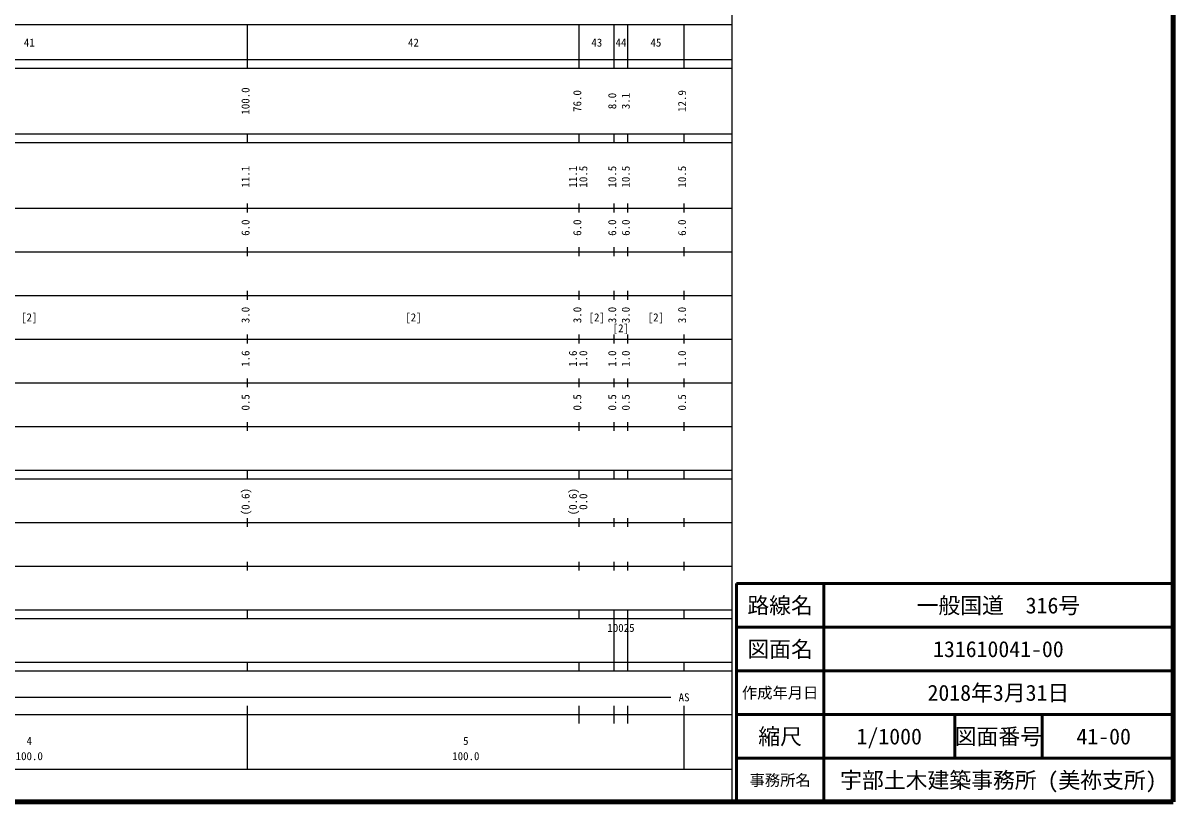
# Model space of a CAD drawing. Units: millimetres on the paper, enlarged 1000 times. Extents: x 40000 to 680000, y 20000 to 380000.
# Drawn here: x 416565 to 680000, y 20000 to 198357 of the extents above; entities that cross this region are included whole.
import ezdxf
from ezdxf.enums import TextEntityAlignment as Align

# ---------------------------------------------------------------- set-up
doc = ezdxf.new("R2010")
doc.units = ezdxf.units.MM
doc.header["$LTSCALE"] = 1000
for name, color, linetype, lineweight in [('S-TTL', 2, 'Continuous', 140), ('S-TTL-BAND', 7, 'Continuous', 25), ('S-TTL-FRAM', 2, 'Continuous', 50), ('S-TTL-LINE', 7, 'Continuous', 50)]:
    doc.layers.add(name, color=color, linetype=linetype, lineweight=lineweight)
doc.layers.add('S-TTL-TXT', color=7, linetype='Continuous')
doc.styles.add('ＭＳ ゴシック', font='')
doc.styles.get('ＭＳ ゴシック').set_extended_font_data('MS Gothic')

msp = doc.modelspace()

# ---------------------------------------------------------------- linework, layer by layer
at = {"layer": 'S-TTL'}
for p, q in [((680000, 20000), (680000, 380000)), ((40000, 20000), (680000, 20000))]:
    msp.add_line(p, q, dxfattribs=at)
at = {"layer": 'S-TTL-BAND'}
for p, q in [((579000, 20000), (579000, 370000)), ((68000, 198000), (579000, 198000)), ((468000, 188000), (468000, 198000)), ((544000, 188000), (544000, 198000)), ((552000, 188000), (552000, 198000)), ((555100, 188000), (555100, 198000)), ((568000, 188000), (568000, 198000)), ((40000, 190000), (579000, 190000)), ((40000, 188000), (579000, 188000)), ((40000, 173000), (579000, 173000)), ((468000, 171000), (468000, 173000)), ((544000, 171000), (544000, 173000)), ((552000, 171000), (552000, 173000)), ((555100, 171000), (555100, 173000)), ((568000, 171000), (568000, 173000)), ((40000, 171000), (579000, 171000)), ((40000, 156000), (579000, 156000)), ((468000, 155000), (468000, 157000)), ((544000, 155000), (544000, 157000)), ((552000, 155000), (552000, 157000)), ((555100, 155000), (555100, 157000)), ((568000, 155000), (568000, 157000)), ((46000, 146000), (579000, 146000)), ((468000, 145000), (468000, 147000)), ((544000, 145000), (544000, 147000)), ((552000, 145000), (552000, 147000)), ((555100, 145000), (555100, 147000)), ((568000, 145000), (568000, 147000)), ((468000, 135000), (468000, 137000)), ((544000, 135000), (544000, 137000)), ((552000, 135000), (552000, 137000)), ((555100, 135000), (555100, 137000)), ((568000, 135000), (568000, 137000)), ((52000, 136000), (579000, 136000)), ((468000, 125000), (468000, 127000)), ((544000, 125000), (544000, 127000)), ((552000, 125000), (552000, 127000)), ((555100, 125000), (555100, 127000)), ((568000, 125000), (568000, 127000)), ((46000, 126000), (579000, 126000)), ((52000, 116000), (579000, 116000)), ((468000, 115000), (468000, 117000)), ((544000, 115000), (544000, 117000)), ((552000, 115000), (552000, 117000)), ((555100, 115000), (555100, 117000)), ((568000, 115000), (568000, 117000)), ((46000, 106000), (579000, 106000)), ((468000, 105000), (468000, 107000)), ((544000, 105000), (544000, 107000)), ((552000, 105000), (552000, 107000)), ((555100, 105000), (555100, 107000)), ((568000, 105000), (568000, 107000)), ((40000, 96000), (579000, 96000)), ((468000, 94000), (468000, 96000)), ((544000, 94000), (544000, 96000)), ((552000, 94000), (552000, 96000)), ((555100, 94000), (555100, 96000)), ((568000, 94000), (568000, 96000)), ((40000, 94000), (579000, 94000)), ((468000, 83000), (468000, 85000)), ((544000, 83000), (544000, 85000)), ((552000, 83000), (552000, 85000)), ((555100, 83000), (555100, 85000)), ((568000, 83000), (568000, 85000)), ((49000, 84000), (579000, 84000)), ((40000, 74000), (579000, 74000)), ((468000, 73000), (468000, 75000)), ((544000, 73000), (544000, 75000)), ((552000, 73000), (552000, 75000)), ((555100, 73000), (555100, 75000)), ((568000, 73000), (568000, 75000)), ((40000, 64000), (579000, 64000)), ((468000, 62000), (468000, 64000)), ((544000, 62000), (544000, 64000)), ((552000, 62000), (552000, 64000)), ((555100, 62000), (555100, 64000)), ((568000, 62000), (568000, 64000)), ((40000, 62000), (579000, 62000)), ((552000, 52000), (552000, 62000)), ((555100, 52000), (555100, 62000)), ((40000, 52000), (579000, 52000)), ((468000, 50000), (468000, 52000)), ((544000, 50000), (544000, 52000)), ((552000, 50000), (552000, 52000)), ((555100, 50000), (555100, 52000)), ((568000, 50000), (568000, 52000)), ((40000, 50000), (579000, 50000)), ((71000, 44000), (565000, 44000)), ((40000, 40000), (579000, 40000)), ((468000, 27500), (468000, 42000)), ((544000, 38000), (544000, 42000)), ((552000, 38000), (552000, 42000)), ((555100, 38000), (555100, 42000)), ((568000, 27500), (568000, 42000)), ((68000, 27500), (579000, 27500))]:
    msp.add_line(p, q, dxfattribs=at)
at = {"layer": 'S-TTL-FRAM'}
for p, q in [((680000, 70000), (580000, 70000)), ((580000, 70000), (580000, 20000))]:
    msp.add_line(p, q, dxfattribs=at)
at = {"layer": 'S-TTL-LINE'}
for p, q in [((600000, 70000), (600000, 20000)), ((680000, 60000), (580000, 60000)), ((680000, 50000), (580000, 50000)), ((680000, 40000), (580000, 40000)), ((630000, 40000), (630000, 30000)), ((650000, 40000), (650000, 30000)), ((680000, 30000), (580000, 30000))]:
    msp.add_line(p, q, dxfattribs=at)

# ---------------------------------------------------------------- texts
at = {"layer": 'S-TTL-BAND', "style": 'ＭＳ ゴシック'}
for s, p in [('41', (418000, 192405)), ('42', (506000, 192405)), ('43', (548000, 192405)), ('44', (553550, 192405)), ('45', (561550, 192405)), ('[2]', (418000, 129500)), ('[2]', (506000, 129500)), ('[2]', (548000, 129500)), ('[2]', (561550, 129500)), ('[2]', (553500, 127000)), ('AS', (568000, 42500)), ('4', (418000, 32523)), ('5', (518000, 32523)), ('100.0', (418000, 29033)), ('100.0', (518000, 29033))]:
    msp.add_text(s, height=1833, dxfattribs=at).set_placement(p, align=Align.BOTTOM_CENTER)
for s, p in [('100.0', (469000, 180500)), ('76.0', (545000, 180500)), ('8.0', (553000, 180500)), ('3.1', (556100, 180500)), ('12.9', (569000, 180500)), ('11.1', (469000, 163174)), ('11.1', (544000, 163174)), ('10.5', (546370, 163174)), ('10.5', (553000, 163174)), ('10.5', (556100, 163174)), ('10.5', (569000, 163174)), ('6.0', (469000, 151500)), ('6.0', (545000, 151500)), ('6.0', (553000, 151500)), ('6.0', (556100, 151500)), ('6.0', (569000, 151500)), ('3.0', (469000, 131500)), ('3.0', (545000, 131500)), ('3.0', (553000, 131500)), ('3.0', (556100, 131500)), ('3.0', (569000, 131500)), ('1.6', (469000, 121500)), ('1.6', (544000, 121500)), ('1.0', (546370, 121500)), ('1.0', (553000, 121500)), ('1.0', (556100, 121500)), ('1.0', (569000, 121500)), ('0.5', (469000, 111500)), ('0.5', (545000, 111500)), ('0.5', (553000, 111500)), ('0.5', (556100, 111500)), ('0.5', (569000, 111500)), ('(0.6)', (469000, 88764)), ('(0.6)', (544000, 88764)), ('0.0', (546370, 88764))]:
    msp.add_text(s, height=1833, rotation=90, dxfattribs=at).set_placement(p, align=Align.BOTTOM_CENTER)
msp.add_text('10025', height=1833, dxfattribs=at).set_placement((550425, 58405), align=Align.BOTTOM_LEFT)
at = {"layer": 'S-TTL-TXT', "style": 'ＭＳ ゴシック'}
for s, height, p in [('路線名', 3666, (590000, 65000)), ('路線名', 3666, (590000, 65000)), ('一般国道\u3000316号', 3666, (640000, 65000)), ('図面名', 3666, (590000, 55000)), ('図面名', 3666, (590000, 55000)), ('131610041-00', 3666, (640000, 55000)), ('作成年月日', 2566, (590000, 45000)), ('作成年月日', 2566, (590000, 45000)), ('2018年3月31日', 3666, (640000, 45000)), ('縮尺', 3666, (590000, 35000)), ('縮尺', 3666, (590000, 35000)), ('1/1000', 3666, (615000, 35000)), ('図面番号', 3666, (640000, 35000)), ('図面番号', 3666, (640000, 35000)), ('41-00', 3666, (664125, 35000)), ('事務所名', 2566, (590000, 25000)), ('事務所名', 2566, (590000, 25000)), ('宇部土木建築事務所 (美祢支所)', 3666, (640000, 25000))]:
    msp.add_text(s, height=height, dxfattribs=at).set_placement(p, align=Align.MIDDLE_CENTER)

doc.saveas('drawing.dxf')
